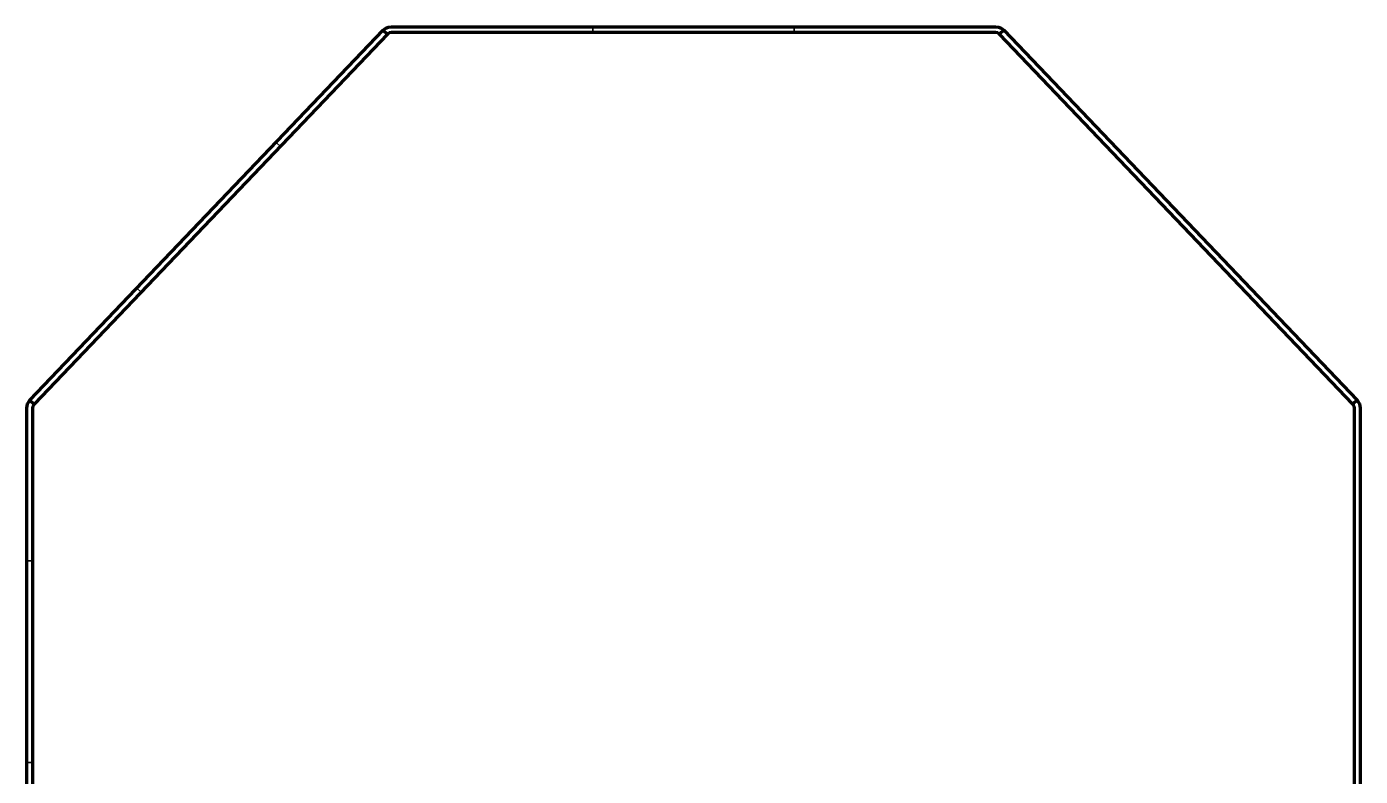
# Model space of a CAD drawing. Header units: millimetres. Extents: x 0 to 420, y 0 to 297.
# Drawn here: x 242 to 288.3, y 230.97 to 257 of the extents above; entities that cross this region are included whole.
import ezdxf

# ---------------------------------------------------------------- set-up
doc = ezdxf.new("R2010")
doc.units = ezdxf.units.MM
doc.linetypes.add('DASHED', pattern=[1.524, 1.27, -0.254])

msp = doc.modelspace()

# ---------------------------------------------------------------- linework, layer by layer
at = {"color": 1, "lineweight": 70}
for p, q in [((254.466, 256.943), (254.565, 256.986)), ((254.565, 256.986), (254.671, 257)), ((254.671, 257), (275.629, 257)), ((275.629, 257), (275.735, 256.986)), ((275.735, 256.986), (275.834, 256.943)), ((242.111, 244.025), (254.382, 256.876)), ((254.526, 256.738), (242.255, 243.887)), ((254.382, 256.876), (254.466, 256.943)), ((254.382, 256.876), (254.526, 256.738)), ((254.592, 256.784), (254.526, 256.738)), ((254.671, 256.8), (254.592, 256.784)), ((275.629, 256.8), (254.671, 256.8)), ((275.708, 256.784), (275.629, 256.8)), ((275.774, 256.738), (275.708, 256.784)), ((275.918, 256.876), (275.774, 256.738)), ((288.045, 243.887), (275.774, 256.738)), ((275.834, 256.943), (275.918, 256.876)), ((275.918, 256.876), (288.189, 244.025)), ((242.029, 243.898), (242.111, 244.025)), ((242.111, 244.025), (242.255, 243.887)), ((288.189, 244.025), (288.045, 243.887)), ((288.189, 244.025), (288.271, 243.898)), ((242, 243.749), (242.029, 243.898)), ((242, 209.31), (242, 243.749)), ((242.214, 243.824), (242.2, 243.749)), ((242.2, 243.749), (242.2, 209.31)), ((242.255, 243.887), (242.214, 243.824)), ((288.086, 243.824), (288.045, 243.887)), ((288.1, 243.749), (288.086, 243.824)), ((288.1, 217.41), (288.1, 243.749)), ((288.271, 243.898), (288.3, 243.749)), ((288.3, 243.749), (288.3, 217.41))]:
    msp.add_line(p, q, dxfattribs=at)
at = {"color": 5, "linetype": 'DASHED', "lineweight": 35}
for p, q in [((254.565, 256.986), (254.466, 256.943)), ((254.671, 257), (254.565, 256.986)), ((275.629, 257), (254.671, 257)), ((261.65, 257), (261.65, 256.8)), ((261.738, 257), (261.65, 257)), ((261.65, 257), (261.65, 256.8)), ((261.65, 257), (261.738, 257)), ((261.65, 257), (261.65, 256.8)), ((261.738, 257), (261.65, 257)), ((261.65, 257), (261.65, 256.8)), ((261.65, 257), (261.738, 257)), ((261.65, 257), (261.65, 256.8)), ((261.738, 257), (261.65, 257)), ((261.65, 257), (261.65, 256.8)), ((261.65, 257), (261.738, 257)), ((261.65, 257), (261.65, 256.8)), ((261.738, 257), (261.65, 257)), ((261.65, 257), (261.65, 256.8)), ((261.65, 257), (261.738, 257)), ((261.997, 257), (261.738, 257)), ((261.738, 257), (261.997, 257)), ((261.997, 257), (261.738, 257)), ((261.738, 257), (261.997, 257)), ((261.997, 257), (261.738, 257)), ((261.738, 257), (261.997, 257)), ((261.997, 257), (261.738, 257)), ((261.738, 257), (261.997, 257)), ((262.414, 257), (261.997, 257)), ((261.997, 257), (262.414, 257)), ((262.414, 257), (261.997, 257)), ((261.997, 257), (262.414, 257)), ((262.414, 257), (261.997, 257)), ((261.997, 257), (262.414, 257)), ((262.414, 257), (261.997, 257)), ((261.997, 257), (262.414, 257)), ((262.968, 257), (262.414, 257)), ((262.414, 257), (262.968, 257)), ((262.968, 257), (262.414, 257)), ((262.414, 257), (262.968, 257)), ((262.968, 257), (262.414, 257)), ((262.414, 257), (262.968, 257)), ((262.968, 257), (262.414, 257)), ((262.414, 257), (262.968, 257)), ((263.631, 257), (262.968, 257)), ((262.968, 257), (263.631, 257)), ((263.631, 257), (262.968, 257)), ((262.968, 257), (263.631, 257)), ((263.631, 257), (262.968, 257)), ((262.968, 257), (263.631, 257)), ((263.631, 257), (262.968, 257)), ((262.968, 257), (263.631, 257)), ((264.371, 257), (263.631, 257)), ((263.631, 257), (264.371, 257)), ((264.371, 257), (263.631, 257)), ((263.631, 257), (264.371, 257)), ((264.371, 257), (263.631, 257)), ((263.631, 257), (264.371, 257)), ((264.371, 257), (263.631, 257)), ((263.631, 257), (264.371, 257)), ((265.15, 257), (264.371, 257)), ((264.371, 257), (265.15, 257)), ((265.15, 257), (264.371, 257)), ((264.371, 257), (265.15, 257)), ((265.15, 257), (264.371, 257)), ((264.371, 257), (265.15, 257)), ((265.15, 257), (264.371, 257)), ((264.371, 257), (265.15, 257)), ((265.929, 257), (265.15, 257)), ((265.15, 257), (265.929, 257)), ((265.929, 257), (265.15, 257)), ((265.15, 257), (265.929, 257)), ((265.929, 257), (265.15, 257)), ((265.15, 257), (265.929, 257)), ((265.929, 257), (265.15, 257)), ((265.15, 257), (265.929, 257)), ((266.669, 257), (265.929, 257)), ((265.929, 257), (266.669, 257)), ((266.669, 257), (265.929, 257)), ((265.929, 257), (266.669, 257)), ((266.669, 257), (265.929, 257)), ((265.929, 257), (266.669, 257)), ((266.669, 257), (265.929, 257)), ((265.929, 257), (266.669, 257)), ((267.332, 257), (266.669, 257)), ((266.669, 257), (267.332, 257)), ((267.332, 257), (266.669, 257)), ((266.669, 257), (267.332, 257)), ((267.332, 257), (266.669, 257)), ((266.669, 257), (267.332, 257)), ((267.332, 257), (266.669, 257)), ((266.669, 257), (267.332, 257)), ((267.886, 257), (267.332, 257)), ((267.332, 257), (267.886, 257)), ((267.886, 257), (267.332, 257)), ((267.332, 257), (267.886, 257)), ((267.886, 257), (267.332, 257)), ((267.332, 257), (267.886, 257)), ((267.886, 257), (267.332, 257)), ((267.332, 257), (267.886, 257)), ((268.303, 257), (267.886, 257)), ((267.886, 257), (268.303, 257)), ((268.303, 257), (267.886, 257)), ((267.886, 257), (268.303, 257)), ((268.303, 257), (267.886, 257)), ((267.886, 257), (268.303, 257)), ((268.303, 257), (267.886, 257)), ((267.886, 257), (268.303, 257)), ((268.562, 257), (268.303, 257)), ((268.303, 257), (268.562, 257)), ((268.562, 257), (268.303, 257)), ((268.303, 257), (268.562, 257)), ((268.562, 257), (268.303, 257)), ((268.303, 257), (268.562, 257)), ((268.562, 257), (268.303, 257)), ((268.303, 257), (268.562, 257)), ((268.65, 257), (268.562, 257)), ((268.562, 257), (268.65, 257)), ((268.65, 257), (268.562, 257)), ((268.562, 257), (268.65, 257)), ((268.65, 257), (268.562, 257)), ((268.562, 257), (268.65, 257)), ((268.65, 257), (268.562, 257)), ((268.562, 257), (268.65, 257)), ((268.65, 257), (268.65, 256.8)), ((268.65, 257), (268.65, 256.8)), ((268.65, 257), (268.65, 256.8)), ((268.65, 257), (268.65, 256.8)), ((268.65, 257), (268.65, 256.8)), ((268.65, 257), (268.65, 256.8)), ((268.65, 257), (268.65, 256.8)), ((268.65, 257), (268.65, 256.8)), ((275.735, 256.986), (275.629, 257)), ((275.834, 256.943), (275.735, 256.986)), ((254.382, 256.876), (242.111, 244.025)), ((254.526, 256.738), (242.255, 243.887)), ((254.466, 256.943), (254.382, 256.876)), ((254.592, 256.784), (254.526, 256.738)), ((254.671, 256.8), (254.592, 256.784)), ((275.629, 256.8), (254.671, 256.8)), ((261.65, 256.8), (261.738, 256.8)), ((261.738, 256.8), (261.65, 256.8)), ((261.65, 256.8), (261.738, 256.8)), ((261.738, 256.8), (261.65, 256.8)), ((261.65, 256.8), (261.738, 256.8)), ((261.738, 256.8), (261.65, 256.8)), ((261.65, 256.8), (261.738, 256.8)), ((261.738, 256.8), (261.65, 256.8)), ((261.738, 256.8), (261.997, 256.8)), ((261.997, 256.8), (261.738, 256.8)), ((261.738, 256.8), (261.997, 256.8)), ((261.997, 256.8), (261.738, 256.8)), ((261.738, 256.8), (261.997, 256.8)), ((261.997, 256.8), (261.738, 256.8)), ((261.738, 256.8), (261.997, 256.8)), ((261.997, 256.8), (261.738, 256.8)), ((261.997, 256.8), (262.414, 256.8)), ((262.414, 256.8), (261.997, 256.8)), ((261.997, 256.8), (262.414, 256.8)), ((262.414, 256.8), (261.997, 256.8)), ((261.997, 256.8), (262.414, 256.8)), ((262.414, 256.8), (261.997, 256.8)), ((261.997, 256.8), (262.414, 256.8)), ((262.414, 256.8), (261.997, 256.8)), ((262.414, 256.8), (262.968, 256.8)), ((262.968, 256.8), (262.414, 256.8)), ((262.414, 256.8), (262.968, 256.8)), ((262.968, 256.8), (262.414, 256.8)), ((262.414, 256.8), (262.968, 256.8)), ((262.968, 256.8), (262.414, 256.8)), ((262.414, 256.8), (262.968, 256.8)), ((262.968, 256.8), (262.414, 256.8)), ((262.968, 256.8), (263.631, 256.8)), ((263.631, 256.8), (262.968, 256.8)), ((262.968, 256.8), (263.631, 256.8)), ((263.631, 256.8), (262.968, 256.8)), ((262.968, 256.8), (263.631, 256.8)), ((263.631, 256.8), (262.968, 256.8)), ((262.968, 256.8), (263.631, 256.8)), ((263.631, 256.8), (262.968, 256.8)), ((263.631, 256.8), (264.371, 256.8)), ((264.371, 256.8), (263.631, 256.8)), ((263.631, 256.8), (264.371, 256.8)), ((264.371, 256.8), (263.631, 256.8)), ((263.631, 256.8), (264.371, 256.8)), ((264.371, 256.8), (263.631, 256.8)), ((263.631, 256.8), (264.371, 256.8)), ((264.371, 256.8), (263.631, 256.8)), ((264.371, 256.8), (265.15, 256.8)), ((265.15, 256.8), (264.371, 256.8)), ((264.371, 256.8), (265.15, 256.8)), ((265.15, 256.8), (264.371, 256.8)), ((264.371, 256.8), (265.15, 256.8)), ((265.15, 256.8), (264.371, 256.8)), ((264.371, 256.8), (265.15, 256.8)), ((265.15, 256.8), (264.371, 256.8)), ((265.15, 256.8), (265.929, 256.8)), ((265.929, 256.8), (265.15, 256.8)), ((265.15, 256.8), (265.929, 256.8)), ((265.929, 256.8), (265.15, 256.8)), ((265.15, 256.8), (265.929, 256.8)), ((265.929, 256.8), (265.15, 256.8)), ((265.15, 256.8), (265.929, 256.8)), ((265.929, 256.8), (265.15, 256.8)), ((265.929, 256.8), (266.669, 256.8)), ((266.669, 256.8), (265.929, 256.8)), ((265.929, 256.8), (266.669, 256.8)), ((266.669, 256.8), (265.929, 256.8)), ((265.929, 256.8), (266.669, 256.8)), ((266.669, 256.8), (265.929, 256.8)), ((265.929, 256.8), (266.669, 256.8)), ((266.669, 256.8), (265.929, 256.8)), ((266.669, 256.8), (267.332, 256.8)), ((267.332, 256.8), (266.669, 256.8)), ((266.669, 256.8), (267.332, 256.8)), ((267.332, 256.8), (266.669, 256.8)), ((266.669, 256.8), (267.332, 256.8)), ((267.332, 256.8), (266.669, 256.8)), ((266.669, 256.8), (267.332, 256.8)), ((267.332, 256.8), (266.669, 256.8)), ((267.332, 256.8), (267.886, 256.8)), ((267.886, 256.8), (267.332, 256.8)), ((267.332, 256.8), (267.886, 256.8)), ((267.886, 256.8), (267.332, 256.8)), ((267.332, 256.8), (267.886, 256.8)), ((267.886, 256.8), (267.332, 256.8)), ((267.332, 256.8), (267.886, 256.8)), ((267.886, 256.8), (267.332, 256.8)), ((267.886, 256.8), (268.303, 256.8)), ((268.303, 256.8), (267.886, 256.8)), ((267.886, 256.8), (268.303, 256.8)), ((268.303, 256.8), (267.886, 256.8)), ((267.886, 256.8), (268.303, 256.8)), ((268.303, 256.8), (267.886, 256.8)), ((267.886, 256.8), (268.303, 256.8)), ((268.303, 256.8), (267.886, 256.8)), ((268.303, 256.8), (268.562, 256.8)), ((268.562, 256.8), (268.303, 256.8)), ((268.303, 256.8), (268.562, 256.8)), ((268.562, 256.8), (268.303, 256.8)), ((268.303, 256.8), (268.562, 256.8)), ((268.562, 256.8), (268.303, 256.8)), ((268.303, 256.8), (268.562, 256.8)), ((268.562, 256.8), (268.303, 256.8)), ((268.562, 256.8), (268.65, 256.8)), ((268.65, 256.8), (268.562, 256.8)), ((268.562, 256.8), (268.65, 256.8)), ((268.65, 256.8), (268.562, 256.8)), ((268.562, 256.8), (268.65, 256.8)), ((268.65, 256.8), (268.562, 256.8)), ((268.562, 256.8), (268.65, 256.8)), ((268.65, 256.8), (268.562, 256.8)), ((275.708, 256.784), (275.629, 256.8)), ((275.774, 256.738), (275.708, 256.784)), ((288.045, 243.887), (275.774, 256.738)), ((275.918, 256.876), (275.834, 256.943)), ((288.189, 244.025), (275.918, 256.876)), ((250.603, 252.919), (250.424, 252.731)), ((250.424, 252.731), (250.603, 252.919)), ((250.603, 252.919), (250.424, 252.731)), ((250.424, 252.731), (250.603, 252.919)), ((250.603, 252.919), (250.424, 252.731)), ((250.424, 252.731), (250.603, 252.919)), ((250.603, 252.919), (250.424, 252.731)), ((250.424, 252.731), (250.603, 252.919)), ((250.663, 252.982), (250.603, 252.919)), ((250.603, 252.919), (250.663, 252.982)), ((250.663, 252.982), (250.603, 252.919)), ((250.603, 252.919), (250.663, 252.982)), ((250.663, 252.982), (250.603, 252.919)), ((250.603, 252.919), (250.663, 252.982)), ((250.663, 252.982), (250.603, 252.919)), ((250.603, 252.919), (250.663, 252.982)), ((250.663, 252.982), (250.808, 252.844)), ((250.663, 252.982), (250.808, 252.844)), ((250.663, 252.982), (250.808, 252.844)), ((250.663, 252.982), (250.808, 252.844)), ((250.663, 252.982), (250.808, 252.844)), ((250.663, 252.982), (250.808, 252.844)), ((250.663, 252.982), (250.808, 252.844)), ((250.663, 252.982), (250.808, 252.844)), ((250.747, 252.781), (250.808, 252.844)), ((250.808, 252.844), (250.747, 252.781)), ((250.747, 252.781), (250.808, 252.844)), ((250.808, 252.844), (250.747, 252.781)), ((250.747, 252.781), (250.808, 252.844)), ((250.808, 252.844), (250.747, 252.781)), ((250.747, 252.781), (250.808, 252.844)), ((250.808, 252.844), (250.747, 252.781)), ((250.136, 252.43), (249.753, 252.029)), ((249.753, 252.029), (250.136, 252.43)), ((250.136, 252.43), (249.753, 252.029)), ((249.753, 252.029), (250.136, 252.43)), ((250.136, 252.43), (249.753, 252.029)), ((249.753, 252.029), (250.136, 252.43)), ((250.136, 252.43), (249.753, 252.029)), ((249.753, 252.029), (250.136, 252.43)), ((250.424, 252.731), (250.136, 252.43)), ((250.136, 252.43), (250.424, 252.731)), ((250.424, 252.731), (250.136, 252.43)), ((250.136, 252.43), (250.424, 252.731)), ((250.424, 252.731), (250.136, 252.43)), ((250.136, 252.43), (250.424, 252.731)), ((250.424, 252.731), (250.136, 252.43)), ((250.136, 252.43), (250.424, 252.731)), ((250.281, 252.292), (250.569, 252.593)), ((250.569, 252.593), (250.281, 252.292)), ((250.281, 252.292), (250.569, 252.593)), ((250.569, 252.593), (250.281, 252.292)), ((250.281, 252.292), (250.569, 252.593)), ((250.569, 252.593), (250.281, 252.292)), ((250.281, 252.292), (250.569, 252.593)), ((250.569, 252.593), (250.281, 252.292)), ((250.569, 252.593), (250.747, 252.781)), ((250.747, 252.781), (250.569, 252.593)), ((250.569, 252.593), (250.747, 252.781)), ((250.747, 252.781), (250.569, 252.593)), ((250.569, 252.593), (250.747, 252.781)), ((250.747, 252.781), (250.569, 252.593)), ((250.569, 252.593), (250.747, 252.781)), ((250.747, 252.781), (250.569, 252.593)), ((249.753, 252.029), (249.295, 251.549)), ((249.295, 251.549), (249.753, 252.029)), ((249.753, 252.029), (249.295, 251.549)), ((249.295, 251.549), (249.753, 252.029)), ((249.753, 252.029), (249.295, 251.549)), ((249.295, 251.549), (249.753, 252.029)), ((249.753, 252.029), (249.295, 251.549)), ((249.295, 251.549), (249.753, 252.029)), ((249.44, 251.411), (249.898, 251.891)), ((249.898, 251.891), (249.44, 251.411)), ((249.44, 251.411), (249.898, 251.891)), ((249.898, 251.891), (249.44, 251.411)), ((249.44, 251.411), (249.898, 251.891)), ((249.898, 251.891), (249.44, 251.411)), ((249.44, 251.411), (249.898, 251.891)), ((249.898, 251.891), (249.44, 251.411)), ((249.898, 251.891), (250.281, 252.292)), ((250.281, 252.292), (249.898, 251.891)), ((249.898, 251.891), (250.281, 252.292)), ((250.281, 252.292), (249.898, 251.891)), ((249.898, 251.891), (250.281, 252.292)), ((250.281, 252.292), (249.898, 251.891)), ((249.898, 251.891), (250.281, 252.292)), ((250.281, 252.292), (249.898, 251.891)), ((249.295, 251.549), (248.784, 251.014)), ((248.784, 251.014), (249.295, 251.549)), ((249.295, 251.549), (248.784, 251.014)), ((248.784, 251.014), (249.295, 251.549)), ((249.295, 251.549), (248.784, 251.014)), ((248.784, 251.014), (249.295, 251.549)), ((249.295, 251.549), (248.784, 251.014)), ((248.784, 251.014), (249.295, 251.549)), ((248.929, 250.876), (249.44, 251.411)), ((249.44, 251.411), (248.929, 250.876)), ((248.929, 250.876), (249.44, 251.411)), ((249.44, 251.411), (248.929, 250.876)), ((248.929, 250.876), (249.44, 251.411)), ((249.44, 251.411), (248.929, 250.876)), ((248.929, 250.876), (249.44, 251.411)), ((249.44, 251.411), (248.929, 250.876)), ((248.784, 251.014), (248.246, 250.451)), ((248.246, 250.451), (248.784, 251.014)), ((248.784, 251.014), (248.246, 250.451)), ((248.246, 250.451), (248.784, 251.014)), ((248.784, 251.014), (248.246, 250.451)), ((248.246, 250.451), (248.784, 251.014)), ((248.784, 251.014), (248.246, 250.451)), ((248.246, 250.451), (248.784, 251.014)), ((248.391, 250.313), (248.929, 250.876)), ((248.929, 250.876), (248.391, 250.313)), ((248.391, 250.313), (248.929, 250.876)), ((248.929, 250.876), (248.391, 250.313)), ((248.391, 250.313), (248.929, 250.876)), ((248.929, 250.876), (248.391, 250.313)), ((248.391, 250.313), (248.929, 250.876)), ((248.929, 250.876), (248.391, 250.313)), ((248.246, 250.451), (247.708, 249.888)), ((247.708, 249.888), (248.246, 250.451)), ((248.246, 250.451), (247.708, 249.888)), ((247.708, 249.888), (248.246, 250.451)), ((248.246, 250.451), (247.708, 249.888)), ((247.708, 249.888), (248.246, 250.451)), ((248.246, 250.451), (247.708, 249.888)), ((247.708, 249.888), (248.246, 250.451)), ((247.853, 249.749), (248.391, 250.313)), ((248.391, 250.313), (247.853, 249.749)), ((247.853, 249.749), (248.391, 250.313)), ((248.391, 250.313), (247.853, 249.749)), ((247.853, 249.749), (248.391, 250.313)), ((248.391, 250.313), (247.853, 249.749)), ((247.853, 249.749), (248.391, 250.313)), ((248.391, 250.313), (247.853, 249.749)), ((247.708, 249.888), (247.198, 249.353)), ((247.198, 249.353), (247.708, 249.888)), ((247.708, 249.888), (247.198, 249.353)), ((247.198, 249.353), (247.708, 249.888)), ((247.708, 249.888), (247.198, 249.353)), ((247.198, 249.353), (247.708, 249.888)), ((247.708, 249.888), (247.198, 249.353)), ((247.198, 249.353), (247.708, 249.888)), ((247.342, 249.214), (247.853, 249.749)), ((247.853, 249.749), (247.342, 249.214)), ((247.342, 249.214), (247.853, 249.749)), ((247.853, 249.749), (247.342, 249.214)), ((247.342, 249.214), (247.853, 249.749)), ((247.853, 249.749), (247.342, 249.214)), ((247.342, 249.214), (247.853, 249.749)), ((247.853, 249.749), (247.342, 249.214)), ((247.198, 249.353), (246.739, 248.873)), ((246.739, 248.873), (247.198, 249.353)), ((247.198, 249.353), (246.739, 248.873)), ((246.739, 248.873), (247.198, 249.353)), ((247.198, 249.353), (246.739, 248.873)), ((246.739, 248.873), (247.198, 249.353)), ((247.198, 249.353), (246.739, 248.873)), ((246.739, 248.873), (247.198, 249.353)), ((246.884, 248.734), (247.342, 249.214)), ((247.342, 249.214), (246.884, 248.734)), ((246.884, 248.734), (247.342, 249.214)), ((247.342, 249.214), (246.884, 248.734)), ((246.884, 248.734), (247.342, 249.214)), ((247.342, 249.214), (246.884, 248.734)), ((246.884, 248.734), (247.342, 249.214)), ((247.342, 249.214), (246.884, 248.734)), ((246.739, 248.873), (246.356, 248.472)), ((246.356, 248.472), (246.739, 248.873)), ((246.739, 248.873), (246.356, 248.472)), ((246.356, 248.472), (246.739, 248.873)), ((246.739, 248.873), (246.356, 248.472)), ((246.356, 248.472), (246.739, 248.873)), ((246.739, 248.873), (246.356, 248.472)), ((246.356, 248.472), (246.739, 248.873)), ((246.501, 248.334), (246.884, 248.734)), ((246.884, 248.734), (246.501, 248.334)), ((246.501, 248.334), (246.884, 248.734)), ((246.884, 248.734), (246.501, 248.334)), ((246.501, 248.334), (246.884, 248.734)), ((246.884, 248.734), (246.501, 248.334)), ((246.501, 248.334), (246.884, 248.734)), ((246.884, 248.734), (246.501, 248.334)), ((246.069, 248.17), (245.89, 247.983)), ((245.89, 247.983), (246.069, 248.17)), ((246.069, 248.17), (245.89, 247.983)), ((245.89, 247.983), (246.069, 248.17)), ((246.069, 248.17), (245.89, 247.983)), ((245.89, 247.983), (246.069, 248.17)), ((246.069, 248.17), (245.89, 247.983)), ((245.89, 247.983), (246.069, 248.17)), ((246.356, 248.472), (246.069, 248.17)), ((246.069, 248.17), (246.356, 248.472)), ((246.356, 248.472), (246.069, 248.17)), ((246.069, 248.17), (246.356, 248.472)), ((246.356, 248.472), (246.069, 248.17)), ((246.069, 248.17), (246.356, 248.472)), ((246.356, 248.472), (246.069, 248.17)), ((246.069, 248.17), (246.356, 248.472)), ((246.213, 248.032), (246.501, 248.334)), ((246.501, 248.334), (246.213, 248.032)), ((246.213, 248.032), (246.501, 248.334)), ((246.501, 248.334), (246.213, 248.032)), ((246.213, 248.032), (246.501, 248.334)), ((246.501, 248.334), (246.213, 248.032)), ((246.213, 248.032), (246.501, 248.334)), ((246.501, 248.334), (246.213, 248.032)), ((245.89, 247.983), (245.829, 247.92)), ((245.829, 247.92), (245.89, 247.983)), ((245.89, 247.983), (245.829, 247.92)), ((245.829, 247.92), (245.89, 247.983)), ((245.89, 247.983), (245.829, 247.92)), ((245.829, 247.92), (245.89, 247.983)), ((245.89, 247.983), (245.829, 247.92)), ((245.829, 247.92), (245.89, 247.983)), ((245.829, 247.92), (245.974, 247.781)), ((245.829, 247.92), (245.974, 247.781)), ((245.829, 247.92), (245.974, 247.781)), ((245.829, 247.92), (245.974, 247.781)), ((245.829, 247.92), (245.974, 247.781)), ((245.829, 247.92), (245.974, 247.781)), ((245.829, 247.92), (245.974, 247.781)), ((245.829, 247.92), (245.974, 247.781)), ((245.974, 247.781), (246.034, 247.845)), ((246.034, 247.845), (245.974, 247.781)), ((245.974, 247.781), (246.034, 247.845)), ((246.034, 247.845), (245.974, 247.781)), ((245.974, 247.781), (246.034, 247.845)), ((246.034, 247.845), (245.974, 247.781)), ((245.974, 247.781), (246.034, 247.845)), ((246.034, 247.845), (245.974, 247.781)), ((246.034, 247.845), (246.213, 248.032)), ((246.213, 248.032), (246.034, 247.845)), ((246.034, 247.845), (246.213, 248.032)), ((246.213, 248.032), (246.034, 247.845)), ((246.034, 247.845), (246.213, 248.032)), ((246.213, 248.032), (246.034, 247.845)), ((246.034, 247.845), (246.213, 248.032)), ((246.213, 248.032), (246.034, 247.845)), ((242.111, 244.025), (242.029, 243.898)), ((288.271, 243.898), (288.189, 244.025)), ((242.029, 243.898), (242, 243.749)), ((242, 243.749), (242, 209.31)), ((242.214, 243.824), (242.2, 243.749)), ((242.2, 243.749), (242.2, 209.31)), ((242.255, 243.887), (242.214, 243.824)), ((288.086, 243.824), (288.045, 243.887)), ((288.1, 243.749), (288.086, 243.824)), ((288.1, 217.41), (288.1, 243.749)), ((288.3, 243.749), (288.271, 243.898)), ((288.3, 217.41), (288.3, 243.749)), ((242, 238.449), (242.2, 238.449)), ((242, 238.449), (242, 238.361)), ((242, 238.449), (242.2, 238.449)), ((242, 238.361), (242, 238.449)), ((242, 238.449), (242.2, 238.449)), ((242, 238.449), (242, 238.361)), ((242, 238.449), (242.2, 238.449)), ((242, 238.361), (242, 238.449)), ((242, 238.449), (242.2, 238.449)), ((242, 238.449), (242, 238.361)), ((242, 238.449), (242.2, 238.449)), ((242, 238.361), (242, 238.449)), ((242, 238.449), (242.2, 238.449)), ((242, 238.449), (242, 238.361)), ((242, 238.449), (242.2, 238.449)), ((242, 238.361), (242, 238.449)), ((242.2, 238.361), (242.2, 238.449)), ((242.2, 238.449), (242.2, 238.361)), ((242.2, 238.361), (242.2, 238.449)), ((242.2, 238.449), (242.2, 238.361)), ((242.2, 238.361), (242.2, 238.449)), ((242.2, 238.449), (242.2, 238.361)), ((242.2, 238.361), (242.2, 238.449)), ((242.2, 238.449), (242.2, 238.361)), ((242, 238.361), (242, 238.103)), ((242, 238.103), (242, 238.361)), ((242, 238.361), (242, 238.103)), ((242, 238.103), (242, 238.361)), ((242, 238.361), (242, 238.103)), ((242, 238.103), (242, 238.361)), ((242, 238.361), (242, 238.103)), ((242, 238.103), (242, 238.361)), ((242, 238.103), (242, 237.686)), ((242, 237.686), (242, 238.103)), ((242, 238.103), (242, 237.686)), ((242, 237.686), (242, 238.103)), ((242, 238.103), (242, 237.686)), ((242, 237.686), (242, 238.103)), ((242, 238.103), (242, 237.686)), ((242, 237.686), (242, 238.103)), ((242.2, 238.103), (242.2, 238.361)), ((242.2, 238.361), (242.2, 238.103)), ((242.2, 238.103), (242.2, 238.361)), ((242.2, 238.361), (242.2, 238.103)), ((242.2, 238.103), (242.2, 238.361)), ((242.2, 238.361), (242.2, 238.103)), ((242.2, 238.103), (242.2, 238.361)), ((242.2, 238.361), (242.2, 238.103)), ((242.2, 237.686), (242.2, 238.103)), ((242.2, 238.103), (242.2, 237.686)), ((242.2, 237.686), (242.2, 238.103)), ((242.2, 238.103), (242.2, 237.686)), ((242.2, 237.686), (242.2, 238.103)), ((242.2, 238.103), (242.2, 237.686)), ((242.2, 237.686), (242.2, 238.103)), ((242.2, 238.103), (242.2, 237.686)), ((242, 237.686), (242, 237.131)), ((242, 237.131), (242, 237.686)), ((242, 237.686), (242, 237.131)), ((242, 237.131), (242, 237.686)), ((242, 237.686), (242, 237.131)), ((242, 237.131), (242, 237.686)), ((242, 237.686), (242, 237.131)), ((242, 237.131), (242, 237.686)), ((242.2, 237.131), (242.2, 237.686)), ((242.2, 237.686), (242.2, 237.131)), ((242.2, 237.131), (242.2, 237.686)), ((242.2, 237.686), (242.2, 237.131)), ((242.2, 237.131), (242.2, 237.686)), ((242.2, 237.686), (242.2, 237.131)), ((242.2, 237.131), (242.2, 237.686)), ((242.2, 237.686), (242.2, 237.131)), ((242, 237.131), (242, 236.468)), ((242, 236.468), (242, 237.131)), ((242, 237.131), (242, 236.468)), ((242, 236.468), (242, 237.131)), ((242, 237.131), (242, 236.468)), ((242, 236.468), (242, 237.131)), ((242, 237.131), (242, 236.468)), ((242, 236.468), (242, 237.131)), ((242.2, 236.468), (242.2, 237.131)), ((242.2, 237.131), (242.2, 236.468)), ((242.2, 236.468), (242.2, 237.131)), ((242.2, 237.131), (242.2, 236.468)), ((242.2, 236.468), (242.2, 237.131)), ((242.2, 237.131), (242.2, 236.468)), ((242.2, 236.468), (242.2, 237.131)), ((242.2, 237.131), (242.2, 236.468)), ((242, 236.468), (242, 235.728)), ((242, 235.728), (242, 236.468)), ((242, 236.468), (242, 235.728)), ((242, 235.728), (242, 236.468)), ((242, 236.468), (242, 235.728)), ((242, 235.728), (242, 236.468)), ((242, 236.468), (242, 235.728)), ((242, 235.728), (242, 236.468)), ((242.2, 235.728), (242.2, 236.468)), ((242.2, 236.468), (242.2, 235.728)), ((242.2, 235.728), (242.2, 236.468)), ((242.2, 236.468), (242.2, 235.728)), ((242.2, 235.728), (242.2, 236.468)), ((242.2, 236.468), (242.2, 235.728)), ((242.2, 235.728), (242.2, 236.468)), ((242.2, 236.468), (242.2, 235.728)), ((242, 235.728), (242, 234.949)), ((242, 234.949), (242, 235.728)), ((242, 235.728), (242, 234.949)), ((242, 234.949), (242, 235.728)), ((242, 235.728), (242, 234.949)), ((242, 234.949), (242, 235.728)), ((242, 235.728), (242, 234.949)), ((242, 234.949), (242, 235.728)), ((242.2, 234.949), (242.2, 235.728)), ((242.2, 235.728), (242.2, 234.949)), ((242.2, 234.949), (242.2, 235.728)), ((242.2, 235.728), (242.2, 234.949)), ((242.2, 234.949), (242.2, 235.728)), ((242.2, 235.728), (242.2, 234.949)), ((242.2, 234.949), (242.2, 235.728)), ((242.2, 235.728), (242.2, 234.949)), ((242, 234.949), (242, 234.17)), ((242, 234.17), (242, 234.949)), ((242, 234.949), (242, 234.17)), ((242, 234.17), (242, 234.949)), ((242, 234.949), (242, 234.17)), ((242, 234.17), (242, 234.949)), ((242, 234.949), (242, 234.17)), ((242, 234.17), (242, 234.949)), ((242.2, 234.17), (242.2, 234.949)), ((242.2, 234.949), (242.2, 234.17)), ((242.2, 234.17), (242.2, 234.949)), ((242.2, 234.949), (242.2, 234.17)), ((242.2, 234.17), (242.2, 234.949)), ((242.2, 234.949), (242.2, 234.17)), ((242.2, 234.17), (242.2, 234.949)), ((242.2, 234.949), (242.2, 234.17)), ((242, 234.17), (242, 233.431)), ((242, 233.431), (242, 234.17)), ((242, 234.17), (242, 233.431)), ((242, 233.431), (242, 234.17)), ((242, 234.17), (242, 233.431)), ((242, 233.431), (242, 234.17)), ((242, 234.17), (242, 233.431)), ((242, 233.431), (242, 234.17)), ((242.2, 233.431), (242.2, 234.17)), ((242.2, 234.17), (242.2, 233.431)), ((242.2, 233.431), (242.2, 234.17)), ((242.2, 234.17), (242.2, 233.431)), ((242.2, 233.431), (242.2, 234.17)), ((242.2, 234.17), (242.2, 233.431)), ((242.2, 233.431), (242.2, 234.17)), ((242.2, 234.17), (242.2, 233.431)), ((242, 233.431), (242, 232.767)), ((242, 232.767), (242, 233.431)), ((242, 233.431), (242, 232.767)), ((242, 232.767), (242, 233.431)), ((242, 233.431), (242, 232.767)), ((242, 232.767), (242, 233.431)), ((242, 233.431), (242, 232.767)), ((242, 232.767), (242, 233.431)), ((242.2, 232.767), (242.2, 233.431)), ((242.2, 233.431), (242.2, 232.767)), ((242.2, 232.767), (242.2, 233.431)), ((242.2, 233.431), (242.2, 232.767)), ((242.2, 232.767), (242.2, 233.431)), ((242.2, 233.431), (242.2, 232.767)), ((242.2, 232.767), (242.2, 233.431)), ((242.2, 233.431), (242.2, 232.767)), ((242, 232.767), (242, 232.213)), ((242, 232.213), (242, 232.767)), ((242, 232.767), (242, 232.213)), ((242, 232.213), (242, 232.767)), ((242, 232.767), (242, 232.213)), ((242, 232.213), (242, 232.767)), ((242, 232.767), (242, 232.213)), ((242, 232.213), (242, 232.767)), ((242.2, 232.213), (242.2, 232.767)), ((242.2, 232.767), (242.2, 232.213)), ((242.2, 232.213), (242.2, 232.767)), ((242.2, 232.767), (242.2, 232.213)), ((242.2, 232.213), (242.2, 232.767)), ((242.2, 232.767), (242.2, 232.213)), ((242.2, 232.213), (242.2, 232.767)), ((242.2, 232.767), (242.2, 232.213)), ((242, 232.213), (242, 231.796)), ((242, 231.796), (242, 232.213)), ((242, 232.213), (242, 231.796)), ((242, 231.796), (242, 232.213)), ((242, 232.213), (242, 231.796)), ((242, 231.796), (242, 232.213)), ((242, 232.213), (242, 231.796)), ((242, 231.796), (242, 232.213)), ((242.2, 231.796), (242.2, 232.213)), ((242.2, 232.213), (242.2, 231.796)), ((242.2, 231.796), (242.2, 232.213)), ((242.2, 232.213), (242.2, 231.796)), ((242.2, 231.796), (242.2, 232.213)), ((242.2, 232.213), (242.2, 231.796)), ((242.2, 231.796), (242.2, 232.213)), ((242.2, 232.213), (242.2, 231.796)), ((242, 231.796), (242, 231.537)), ((242, 231.537), (242, 231.796)), ((242, 231.796), (242, 231.537)), ((242, 231.537), (242, 231.796)), ((242, 231.796), (242, 231.537)), ((242, 231.537), (242, 231.796)), ((242, 231.796), (242, 231.537)), ((242, 231.537), (242, 231.796)), ((242, 231.537), (242, 231.449)), ((242, 231.449), (242, 231.537)), ((242, 231.537), (242, 231.449)), ((242, 231.449), (242, 231.537)), ((242, 231.537), (242, 231.449)), ((242, 231.449), (242, 231.537)), ((242, 231.537), (242, 231.449)), ((242, 231.449), (242, 231.537)), ((242.2, 231.537), (242.2, 231.796)), ((242.2, 231.796), (242.2, 231.537)), ((242.2, 231.537), (242.2, 231.796)), ((242.2, 231.796), (242.2, 231.537)), ((242.2, 231.537), (242.2, 231.796)), ((242.2, 231.796), (242.2, 231.537)), ((242.2, 231.537), (242.2, 231.796)), ((242.2, 231.796), (242.2, 231.537)), ((242.2, 231.449), (242.2, 231.537)), ((242.2, 231.537), (242.2, 231.449)), ((242.2, 231.449), (242.2, 231.537)), ((242.2, 231.537), (242.2, 231.449)), ((242.2, 231.449), (242.2, 231.537)), ((242.2, 231.537), (242.2, 231.449)), ((242.2, 231.449), (242.2, 231.537)), ((242.2, 231.537), (242.2, 231.449)), ((242, 231.449), (242.2, 231.449)), ((242, 231.449), (242.2, 231.449)), ((242, 231.449), (242.2, 231.449)), ((242, 231.449), (242.2, 231.449)), ((242, 231.449), (242.2, 231.449)), ((242, 231.449), (242.2, 231.449)), ((242, 231.449), (242.2, 231.449)), ((242, 231.449), (242.2, 231.449))]:
    msp.add_line(p, q, dxfattribs=at)

doc.saveas('drawing.dxf')
